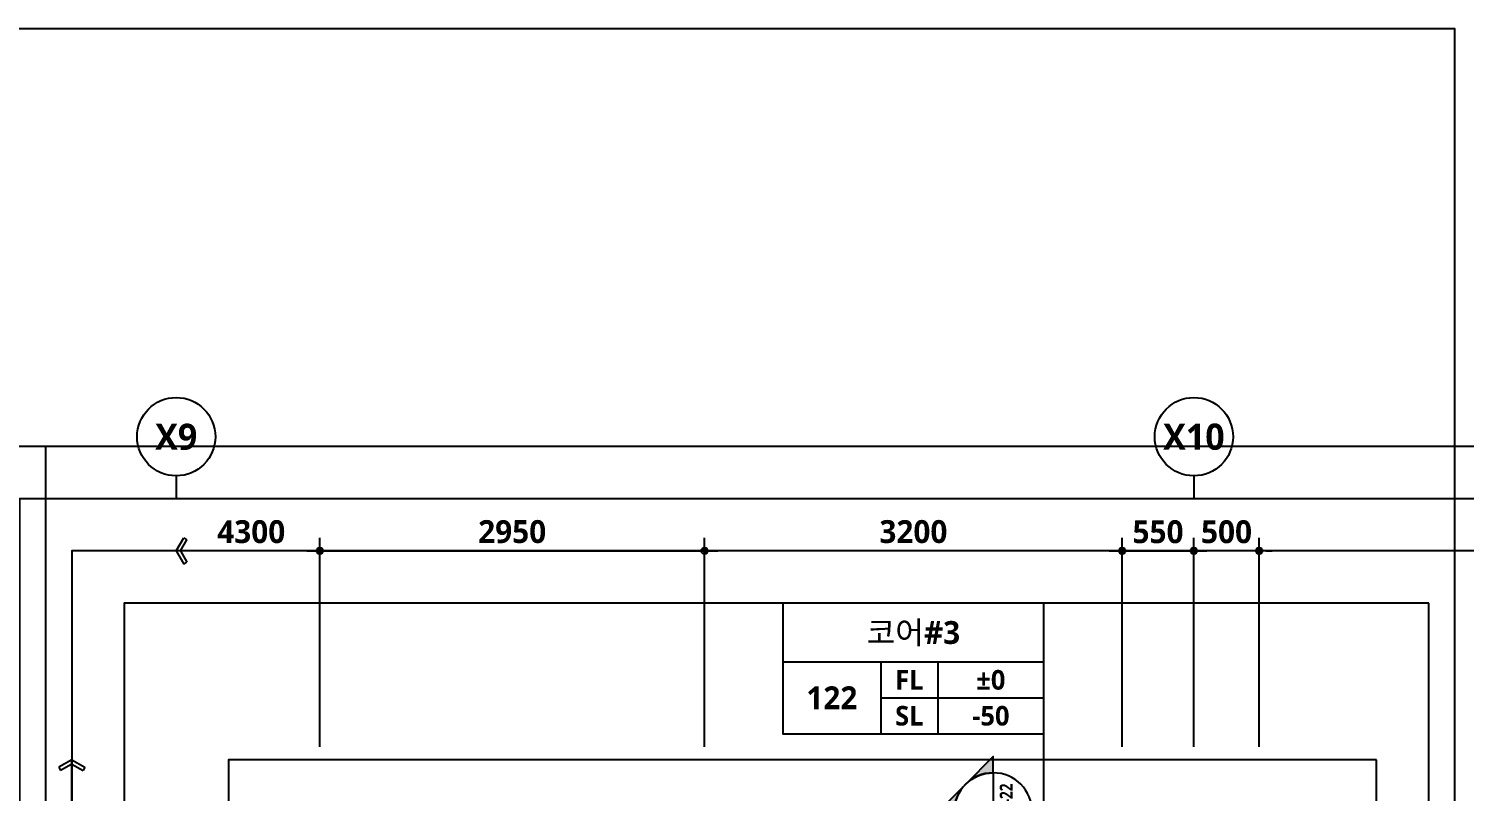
# Model space of a CAD drawing. Header units: millimetres. Extents: x -12482 to 126000, y 0 to 220200.
# Drawn here: x 25569 to 36572, y 82259 to 88100 of the extents above; entities that cross this region are included whole.
import ezdxf
from ezdxf.enums import TextEntityAlignment as Align

# ---------------------------------------------------------------- set-up
doc = ezdxf.new("R2010")
doc.units = ezdxf.units.MM
doc.header["$LTSCALE"] = 60
doc.layers.get('Defpoints').update_dxf_attribs({"color": 153})
for name, color, linetype in [('A-ANNO-GRA1', 7, 'Continuous'), ('A-ANNO-TEXT1', 7, 'Continuous'), ('A-ANNO-TEXT2', 3, 'Continuous'), ('A-ST-AXIS-BUB', 7, 'Continuous'), ('A-ST-AXIS-DIM', 7, 'Continuous'), ('AA-MKXS', 3, 'Continuous')]:
    doc.layers.add(name, color=color, linetype=linetype)
doc.layers.add('Defpoint', color=161, linetype='Continuous', plot=False)
doc.layers.add('G(그리드1)', color=185, linetype='Continuous', plot=False)
doc.styles.add('2020음성 1차', font='NanumGothicBold.ttf')
doc.styles.add('SAMOO', font='romans.shx', dxfattribs={"bigfont": 'whgtxt.shx'})
doc.styles.add('SH_나눔', font='')
doc.styles.add('SH_진천_나눔', font='')
doc.styles.get('SH_나눔').set_extended_font_data('NanumGothic', bold=True)
doc.styles.get('SH_진천_나눔').set_extended_font_data('NanumGothic', bold=True)
doc.dimstyles.new('SHP 50', dxfattribs={"dimscale": 50, "dimtxt": 3.5, "dimasz": 1, "dimexe": 2, "dimexo": 2, "dimgap": 1, "dimtad": 1, "dimdec": 0, "dimzin": 0, "dimdsep": 46, "dimtxsty": 'SH_진천_나눔', "dimblk": 'DIMDOT', "dimcen": 0.09, "dimclrd": 256, "dimclre": 256, "dimclrt": 3, "dimadec": 0, "dimazin": 1, "dimtfac": 1, "dimtdec": 0, "dimtix": 1, "dimtmove": 2, "dimatfit": 0, "dimldrblk": 'DIMDOT', "dimfxl": 1, "dimtolj": 1, "dimtzin": 0, "dimlwd": -1, "dimlwe": -1, "dimarcsym": 0})

# ---------------------------------------------------------------- blocks, each defined once
blk = doc.blocks.new('DIMDOT')
at = {"color": 0}
blk.add_line((-2, 0), (2, 0), dxfattribs=at)
for radius in [0.5, 0.25]:
    blk.add_circle((0, 0), radius, dxfattribs=at)
blk = doc.blocks.new('*D17174')
at = {"layer": 'A-ST-AXIS-DIM'}
for p, q in [((27800, 82600), (27800, 84200)), ((30750, 82600), (30750, 84200)), ((27850, 84100), (30700, 84100))]:
    blk.add_line(p, q, dxfattribs=at)
at = {"layer": 'Defpoints', "color": 0}
for p in [(30750, 84100), (27800, 82500), (30750, 82500)]:
    blk.add_point(p, dxfattribs=at)
at = {"layer": 'A-ST-AXIS-DIM', "linetype": 'ByBlock', "xscale": 50, "yscale": 50, "zscale": 50, "rotation": 180}
blk.add_blockref('DIMDOT', (27800, 84100), dxfattribs=at)
at = {"layer": 'A-ST-AXIS-DIM', "linetype": 'ByBlock', "xscale": 50, "yscale": 50, "zscale": 50}
blk.add_blockref('DIMDOT', (30750, 84100), dxfattribs=at)
at = {"layer": 'A-ST-AXIS-DIM', "color": 3, "insert": (29275, 84247), "char_height": 175, "attachment_point": 5, "style": 'SH_진천_나눔'}
blk.add_mtext('\\A1;2950', dxfattribs=at)
blk = doc.blocks.new('*D17175')
at = {"layer": 'A-ST-AXIS-DIM'}
for p, q in [((30750, 82600), (30750, 84200)), ((33950, 82600), (33950, 84200)), ((33900, 84100), (30800, 84100))]:
    blk.add_line(p, q, dxfattribs=at)
at = {"layer": 'Defpoints', "color": 0}
for p in [(30750, 84100), (30750, 82500), (33950, 82500)]:
    blk.add_point(p, dxfattribs=at)
at = {"layer": 'A-ST-AXIS-DIM', "linetype": 'ByBlock', "xscale": 50, "yscale": 50, "zscale": 50, "rotation": 180}
blk.add_blockref('DIMDOT', (30750, 84100), dxfattribs=at)
at = {"layer": 'A-ST-AXIS-DIM', "linetype": 'ByBlock', "xscale": 50, "yscale": 50, "zscale": 50}
blk.add_blockref('DIMDOT', (33950, 84100), dxfattribs=at)
at = {"layer": 'A-ST-AXIS-DIM', "color": 3, "insert": (32350, 84247), "char_height": 175, "attachment_point": 5, "style": 'SH_진천_나눔'}
blk.add_mtext('\\A1;3200', dxfattribs=at)
blk = doc.blocks.new('*D17176')
at = {"layer": 'A-ST-AXIS-DIM'}
for p, q in [((33950, 82600), (33950, 84200)), ((34500, 82600), (34500, 84200)), ((34000, 84100), (34450, 84100))]:
    blk.add_line(p, q, dxfattribs=at)
at = {"layer": 'Defpoints', "color": 0}
for p in [(34500, 84100), (33950, 82500), (34500, 82500)]:
    blk.add_point(p, dxfattribs=at)
at = {"layer": 'A-ST-AXIS-DIM', "linetype": 'ByBlock', "xscale": 50, "yscale": 50, "zscale": 50, "rotation": 180}
blk.add_blockref('DIMDOT', (33950, 84100), dxfattribs=at)
at = {"layer": 'A-ST-AXIS-DIM', "linetype": 'ByBlock', "xscale": 50, "yscale": 50, "zscale": 50}
blk.add_blockref('DIMDOT', (34500, 84100), dxfattribs=at)
at = {"layer": 'A-ST-AXIS-DIM', "color": 3, "insert": (34225, 84246), "char_height": 175, "attachment_point": 5, "style": 'SH_진천_나눔'}
blk.add_mtext('\\A1;550', dxfattribs=at)
blk = doc.blocks.new('A-ST-AXIS-BUB-1')
at = {"layer": 'A-ST-AXIS-BUB'}
blk.add_line((0, 350), (0, 0), dxfattribs=at)
blk.add_circle((0, 950), 600, dxfattribs=at)
blk = doc.blocks.new('arrow1')
at = {"color": 0}
for p, q in [((0, 0), (0.286, 0.501)), ((0, 0), (0.286, -0.501)), ((0.165, 0), (0.41, 0.429)), ((0.165, 0), (0.41, -0.429)), ((0.286, 0.501), (0.41, 0.43)), ((0.286, -0.501), (0.41, -0.43))]:
    blk.add_line(p, q, dxfattribs=at)
blk = doc.blocks.new('*D18016')
at = {"layer": 'A-ST-AXIS-DIM'}
for p, q in [((34500, 82600), (34500, 84200)), ((35000, 82600), (35000, 84200)), ((34450, 84100), (34400, 84100)), ((35000, 84100), (34500, 84100)), ((35050, 84100), (35100, 84100))]:
    blk.add_line(p, q, dxfattribs=at)
at = {"layer": 'Defpoints', "color": 0}
for p in [(34500, 84100), (34500, 82500), (35000, 82500)]:
    blk.add_point(p, dxfattribs=at)
at = {"layer": 'A-ST-AXIS-DIM', "linetype": 'ByBlock', "xscale": 50, "yscale": 50, "zscale": 50}
blk.add_blockref('DIMDOT', (34500, 84100), dxfattribs=at)
at = {"layer": 'A-ST-AXIS-DIM', "linetype": 'ByBlock', "xscale": 50, "yscale": 50, "zscale": 50, "rotation": 180}
blk.add_blockref('DIMDOT', (35000, 84100), dxfattribs=at)
at = {"layer": 'A-ST-AXIS-DIM', "color": 3, "insert": (34750, 84246), "char_height": 175, "attachment_point": 5, "style": 'SH_진천_나눔'}
blk.add_mtext('\\A1;500', dxfattribs=at)
blk = doc.blocks.new('G$C9D92D8A7')
at = {"layer": 'A-ANNO-GRA1'}
for p, q in [((0, 11), (40, 11)), ((15, 11), (15, 0)), ((23.75, 11), (23.75, 0)), ((15, 5.5), (40, 5.5))]:
    blk.add_line(p, q, dxfattribs=at)
blk.add_lwpolyline([(0, 20), (0, 0), (40, 0), (40, 20)], close=True, dxfattribs=at)
at = {"style": '2020음성 1차'}
for tag, height, p in [('실명', 3.5, (20, 15.5)), ('마감레벨', 3, (31.875, 8.25)), ('실번호', 3.5, (7.5, 5.5)), ('구조레벨', 3, (31.875, 2.75))]:
    blk.add_attdef(tag, text='', height=height, dxfattribs=at).set_placement(p, align=Align.MIDDLE_CENTER)
at = {"layer": 'A-ANNO-TEXT1', "style": 'SH_나눔'}
for s, p in [('FL', (19.375, 8.25)), ('SL', (19.375, 2.75))]:
    blk.add_text(s, height=3, dxfattribs=at).set_placement(p, align=Align.MIDDLE)
blk = doc.blocks.new('*U15083')
at = {"layer": 'AA-MKXS'}
blk.add_hatch(color=3, dxfattribs=at).paths.add_polyline_path([(0, 8.49), (-4.24, 4.24, -0.414214), (4.24, 4.24)])
h = blk.add_hatch(color=3, dxfattribs=at)
h.paths.add_polyline_path([(-8.49, 0), (-6, 0, -0.198912), (-4.24, 4.24)])
h.paths.add_polyline_path([(6, 0), (8.49, 0), (4.24, 4.24, -0.198912)])
at = {"layer": 'AA-MKXS', "color": 3, "linetype": 'Continuous', "ltscale": 5}
blk.add_line((-6, 0), (6, 0), dxfattribs=at)
at = {"layer": 'AA-MKXS', "color": 3}
for points in [[(4.24, 4.24, 0.414214), (-4.24, 4.24), (0, 8.49)], [(-4.24, 4.24, 0.198912), (-6, 0), (-8.49, 0)], [(8.49, 0), (6, 0, 0.198912), (4.24, 4.24)]]:
    blk.add_lwpolyline(points, format="xyb", close=True, dxfattribs=at)
at = {"layer": 'AA-MKXS', "color": 3, "linetype": 'Continuous', "ltscale": 5}
blk.add_circle((0, 0), 6, dxfattribs=at)
at = {"layer": 'AA-MKXS', "style": 'SAMOO', "width": 0.85}
blk.add_attdef('ViewNUM', text='', height=2.5, dxfattribs=at).set_placement((0, 1), align=Align.BOTTOM_CENTER)
blk.add_attdef('SheetNUM', text='', height=2.5, dxfattribs=at).set_placement((0, -1), align=Align.TOP_CENTER)

msp = doc.modelspace()

# ---------------------------------------------------------------- linework, layer by layer
msp.add_lwpolyline([(33350, 79150), (33350, 82700)])
at = {"layer": 'A-ST-AXIS-DIM'}
for p, q in [((27800, 82600), (27800, 84200)), ((27750, 84100), (26700, 84100)), ((25900, 80550), (25900, 82500))]:
    msp.add_line(p, q, dxfattribs=at)
at = {"layer": 'Defpoint'}
msp.add_lwpolyline([(1000, 60400), (36500, 60400), (36500, 88100), (1000, 88100)], close=True, dxfattribs=at)
at = {"layer": 'G(그리드1)'}
for points in [[(25700, 84900), (13300, 84900), (13300, 63600), (25700, 63600)], [(37500, 84900), (25100, 84900), (25100, 63600), (37500, 63600)], [(37100, 84500), (25500, 84500), (25500, 64800), (37100, 64800)], [(36700, 84100), (25900, 84100), (25900, 65200), (36700, 65200)], [(36300, 83700), (26300, 83700), (26300, 65600), (36300, 65600)], [(35900, 82500), (27100, 82500), (27100, 66400), (35900, 66400)]]:
    msp.add_lwpolyline(points, close=True, dxfattribs=at)

# ---------------------------------------------------------------- block references
ref = msp.add_blockref('*U15083', (32961.5, 82100), dxfattribs=dict(xscale=-50, yscale=50, zscale=50, rotation=89.99999999999964))
ref.add_attrib('SheetNUM', 'A-500-22', dxfattribs={"layer": 'AA-MKXS', "height": 100, "rotation": 90, "style": '2020음성 1차', "width": 0.8}).set_placement((33011.5, 82100), align=Align.TOP_CENTER)
ref.add_attrib('ViewNUM', '1', dxfattribs={"layer": 'AA-MKXS', "height": 125, "rotation": 90, "style": '2020음성 1차'}).set_placement((32911.5, 82100), align=Align.BOTTOM_CENTER)
at = {"layer": 'A-ANNO-TEXT1'}
ref = msp.add_blockref('G$C9D92D8A7', (31350, 82700), dxfattribs=dict(at, xscale=50, yscale=50, zscale=50))
ref.add_attrib('실명', '코어#3', dxfattribs={"layer": 'A-ANNO-TEXT2', "height": 175, "style": '2020음성 1차'}).set_placement((32350, 83475, 68666.7), align=Align.MIDDLE_CENTER)
ref.add_attrib('실번호', '122', dxfattribs={"layer": 'A-ANNO-TEXT2', "height": 175, "style": '2020음성 1차'}).set_placement((31725, 82975, 68666.7), align=Align.MIDDLE_CENTER)
ref.add_attrib('마감레벨', '%%p0', dxfattribs={"height": 150, "style": '2020음성 1차'}).set_placement((32943.7, 83112.5, 68666.7), align=Align.MIDDLE_CENTER)
ref.add_attrib('구조레벨', '-50', dxfattribs={"height": 150, "style": '2020음성 1차'}).set_placement((32943.7, 82837.5, 68666.7), align=Align.MIDDLE_CENTER)
at = {"layer": 'A-ST-AXIS-BUB', "xscale": 0.5, "yscale": 0.5, "zscale": 0.5}
for p in [(26700, 84500), (34500, 84500)]:
    msp.add_blockref('A-ST-AXIS-BUB-1', p, dxfattribs=at)
at = {"layer": 'A-ST-AXIS-DIM', "yscale": 200, "zscale": 200}
for p, xscale, rotation in [((26700, 84100), -200, 179.9999999999859), ((25900, 82500), 200, 270.0000000000144)]:
    msp.add_blockref('arrow1', p, dxfattribs=dict(at, xscale=xscale, rotation=rotation))
at = {"layer": 'A-ST-AXIS-DIM', "xscale": 50, "yscale": 50, "zscale": 50}
msp.add_blockref('DIMDOT', (27800, 84100), dxfattribs=at)
msp.add_blockref('DIMDOT', (27800, 84100), dxfattribs=at)

# ---------------------------------------------------------------- texts
at = {"layer": 'A-ANNO-TEXT1', "style": 'SH_진천_나눔'}
for s, p in [('X9', (26700, 84975)), ('X10', (34500, 84975))]:
    msp.add_text(s, height=200, dxfattribs=at).set_placement(p, align=Align.MIDDLE_CENTER)
at = {"layer": 'A-ST-AXIS-DIM', "color": 3, "insert": (27275, 84246.6), "char_height": 175, "attachment_point": 5, "style": 'SH_진천_나눔'}
msp.add_mtext('\\A1;4300', dxfattribs=at)

# ---------------------------------------------------------------- dimensions: what is measured, and where the dimension line sits
at = {"layer": 'A-ST-AXIS-DIM'}
dim = msp.add_linear_dim(base=(30750, 84100), p1=(27800, 82500), p2=(30750, 82500), dimstyle='SHP 50', dxfattribs=at)
dim.commit()
dim.dimension.update_dxf_attribs({"geometry": '*D17174', "text_midpoint": (29275, 84246.6)})
for base, p1, p2, angle, picture, middle in [((30750, 84100), (33950, 82500), (30750, 82500), 180, '*D17175', (32350, 84246.6)), ((34500, 84100), (33950, 82500), (34500, 82500), 0, '*D17176', (34225, 84246.2)), ((34500, 84100), (35000, 82500), (34500, 82500), 180, '*D18016', (34750, 84246.2))]:
    dim = msp.add_linear_dim(base=base, p1=p1, p2=p2, angle=angle, dimstyle='SHP 50', dxfattribs=at)
    dim.commit()
    dim.dimension.update_dxf_attribs({"geometry": picture, "text_midpoint": middle})

doc.saveas('drawing.dxf')
